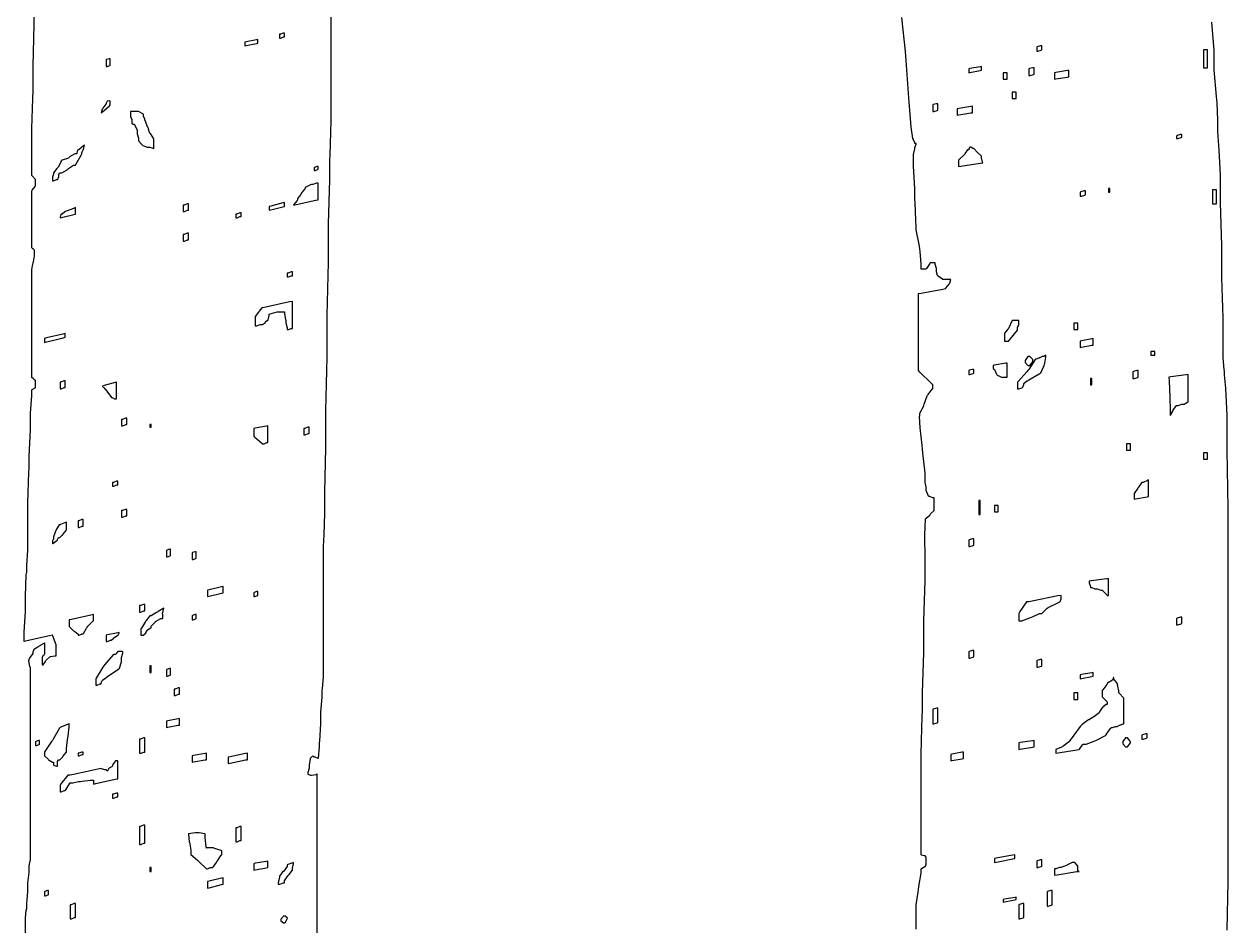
# Model space of a CAD drawing. Extents: x 44 to 313, y 66 to 291.
# Drawn here: x 240.74 to 273.83, y 236.84 to 261.62 of the extents above; entities that cross this region are included whole.
import ezdxf

# ---------------------------------------------------------------- set-up
doc = ezdxf.new("R2010")
doc.units = 0
doc.header["$MEASUREMENT"] = 0

msp = doc.modelspace()

# ---------------------------------------------------------------- linework, layer by layer
at = {"color": 40}
for points in [[(240.771, 236.539), (240.771, 236.856), (240.771, 236.96), (240.771, 237.049), (240.797, 237.261), (240.807, 237.313), (240.807, 237.455), (240.841, 237.774), (240.841, 237.878), (240.841, 238.011), (240.877, 238.308), (240.877, 238.408), (240.877, 238.487), (240.911, 238.665), (240.911, 238.724), (240.911, 239.076), (240.911, 240.127), (240.911, 241.336), (240.911, 242.546), (240.911, 243.596), (240.911, 243.946), (240.894, 243.955), (240.867, 244.132), (240.877, 244.158), (240.885, 244.184), (240.983, 244.323), (240.983, 244.369), (240.983, 244.369), (241.008, 244.439), (241.017, 244.439), (241.026, 244.449), (241.114, 244.503), (241.124, 244.511), (241.14, 244.521), (241.29, 244.607), (241.3, 244.615), (241.3, 244.545), (241.3, 244.388), (241.3, 244.335), (241.3, 244.317), (241.272, 244.263), (241.264, 244.263), (241.254, 244.263), (241.23, 244.21), (241.23, 244.192), (241.23, 244.166), (241.23, 244.107), (241.23, 244.086), (241.23, 244.07), (241.23, 244.03), (241.23, 244.016), (241.256, 244.016), (241.326, 244.106), (241.336, 244.122), (241.344, 244.14), (241.44, 244.228), (241.44, 244.228), (241.458, 244.238), (241.577, 244.263), (241.617, 244.263), (241.617, 244.317), (241.617, 244.437), (241.617, 244.475), (241.617, 244.563), (241.512, 244.828), (241.512, 244.828), (241.432, 244.811), (240.814, 244.669), (240.735, 244.651), (240.735, 244.908), (240.771, 245.482), (240.771, 245.674), (240.771, 245.894), (240.797, 246.485), (240.807, 246.556), (240.807, 246.742), (240.841, 247.159), (240.841, 247.297), (240.841, 247.51), (240.841, 247.985), (240.841, 248.143), (240.841, 248.462), (240.867, 249.309), (240.877, 249.414), (240.877, 249.741), (240.911, 250.475), (240.911, 250.719), (240.911, 250.931), (240.947, 251.408), (240.947, 251.567), (240.955, 251.576), (241.044, 251.628), (241.053, 251.637), (241.053, 251.664), (241.053, 251.724), (241.053, 251.743), (241.053, 251.761), (241.053, 251.801), (241.053, 251.813), (241.053, 251.823), (241.019, 251.849), (241.017, 251.847), (240.983, 251.883), (240.983, 251.883), (240.947, 251.911), (240.947, 251.919), (240.947, 252.282), (240.947, 253.366), (240.947, 254.45), (240.947, 254.812), (240.947, 254.874), (240.973, 255.024), (240.983, 255.058), (240.991, 255.086), (241.017, 255.251), (241.017, 255.305), (241.017, 255.332), (241.017, 255.392), (241.017, 255.411), (241.017, 255.411), (240.983, 255.447), (240.983, 255.447), (240.973, 255.447), (240.947, 255.473), (240.947, 255.481), (240.947, 255.676), (240.947, 256.258), (240.947, 256.842), (240.947, 257.035), (240.955, 257.052), (241.044, 257.158), (241.053, 257.175), (241.053, 257.193), (241.053, 257.233), (241.053, 257.245), (241.053, 257.273), (241.053, 257.332), (241.053, 257.351), (241.044, 257.361), (240.955, 257.449), (240.947, 257.458), (240.947, 257.529), (240.947, 257.688), (240.947, 257.74), (240.947, 257.854), (240.947, 258.112), (240.947, 258.197), (240.947, 258.337), (240.951, 258.754), (240.973, 259.574), (240.983, 259.785), (240.983, 260.464), (241.017, 261.994)], [(249.167, 262.013), (249.167, 260.756), (249.167, 259.5), (249.167, 259.079), (249.167, 258.971), (249.162, 258.64), (249.14, 258.031), (249.131, 257.881), (249.131, 257.343), (249.097, 256.132), (249.097, 255.728), (249.097, 255.076), (249.061, 253.609), (249.061, 253.118), (249.061, 252.466), (249.025, 250.999), (249.025, 250.508), (249.025, 249.971), (248.991, 248.759), (248.991, 248.356), (248.991, 248.167), (248.973, 247.598), (248.955, 247.267), (248.955, 247.157), (248.955, 246.99), (248.955, 246.612), (248.955, 246.485), (248.955, 246.221), (248.955, 245.626), (248.955, 245.427), (248.955, 245.172), (248.955, 244.598), (248.955, 244.405), (248.955, 244.256), (248.955, 243.918), (248.955, 243.805), (248.955, 243.683), (248.929, 243.364), (248.921, 243.31), (248.921, 243.126), (248.885, 242.71), (248.885, 242.571), (248.885, 242.394), (248.857, 241.919), (248.849, 241.865), (248.849, 241.759), (248.823, 241.45), (248.815, 241.44), (248.815, 241.44), (248.734, 241.476), (248.708, 241.476), (248.672, 241.512), (248.638, 241.476), (248.602, 241.44), (248.602, 241.44), (248.576, 241.257), (248.568, 241.23), (248.568, 241.177), (248.532, 241.058), (248.532, 241.017), (248.532, 241.009), (248.611, 240.983), (248.638, 240.983), (248.638, 240.983), (248.763, 240.996), (248.779, 241.017), (248.779, 240.71), (248.779, 239.788), (248.779, 238.886), (248.779, 238.584), (248.779, 238.285), (248.779, 237.385), (248.779, 236.485)], [(265.253, 236.75), (265.253, 237.279), (265.253, 237.421), (265.315, 237.764), (265.325, 237.842), (265.333, 237.923), (265.395, 238.286), (265.395, 238.408), (265.403, 238.417), (265.491, 238.47), (265.501, 238.478), (265.509, 238.478), (265.535, 238.531), (265.535, 238.548), (265.535, 238.575), (265.535, 238.635), (265.535, 238.654), (265.535, 238.672), (265.535, 238.712), (265.535, 238.724), (265.535, 238.724), (265.501, 238.76), (265.501, 238.76), (265.473, 238.76), (265.403, 238.786), (265.395, 238.795), (265.395, 238.957), (265.395, 239.444), (265.395, 239.911), (265.395, 240.065), (265.395, 240.234), (265.395, 240.736), (265.395, 241.239), (265.395, 241.406), (265.395, 241.538), (265.399, 241.931), (265.42, 242.588), (265.429, 242.747), (265.429, 243.242), (265.465, 244.352), (265.465, 244.722), (265.465, 245.217), (265.501, 246.329), (265.501, 246.698), (265.501, 246.918), (265.491, 247.58), (265.517, 248.021), (265.535, 248.039), (265.535, 248.039), (265.632, 248.127), (265.642, 248.143), (265.65, 248.161), (265.748, 248.249), (265.748, 248.249), (265.748, 248.293), (265.748, 248.393), (265.748, 248.426), (265.748, 248.47), (265.748, 248.569), (265.748, 248.602), (265.712, 248.602), (265.632, 248.638), (265.606, 248.638), (265.596, 248.648), (265.535, 248.799), (265.535, 248.849), (265.535, 248.903), (265.501, 249.023), (265.501, 249.061), (265.501, 249.282), (265.438, 249.838), (265.429, 249.943), (265.42, 250.049), (265.368, 250.522), (265.35, 250.835), (265.359, 250.861), (265.359, 250.931), (265.456, 251.108), (265.465, 251.142), (265.473, 251.178), (265.562, 251.408), (265.571, 251.424), (265.588, 251.442), (265.694, 251.584), (265.712, 251.601), (265.712, 251.628), (265.712, 251.688), (265.712, 251.707), (265.676, 251.743), (265.359, 252.052), (265.325, 252.096), (265.325, 252.36), (265.325, 253.154), (265.325, 253.948), (265.325, 254.212), (265.395, 254.222), (265.985, 254.336), (266.065, 254.353), (266.073, 254.362), (266.161, 254.477), (266.171, 254.493), (266.179, 254.503), (266.207, 254.599), (266.207, 254.599), (266.207, 254.599), (266.075, 254.599), (266.03, 254.599), (265.986, 254.599), (265.862, 254.697), (265.854, 254.706), (265.844, 254.715), (265.818, 254.815), (265.818, 254.846), (265.818, 254.9), (265.782, 255.02), (265.782, 255.058), (265.782, 255.058), (265.748, 255.058), (265.748, 255.058), (265.72, 255.058), (265.661, 255.058), (265.642, 255.058), (265.632, 255.042), (265.544, 254.9), (265.535, 254.882), (265.508, 254.882), (265.449, 254.882), (265.429, 254.882), (265.429, 254.882), (265.395, 254.882), (265.395, 254.882), (265.395, 255.024), (265.368, 255.368), (265.359, 255.447), (265.35, 255.517), (265.261, 255.968), (265.253, 255.976), (265.253, 256.042), (265.248, 256.241), (265.227, 256.699), (265.219, 256.822), (265.219, 257.096), (265.183, 257.712), (265.183, 257.917), (265.183, 257.934), (265.183, 257.974), (265.183, 257.987), (265.183, 258.005), (265.183, 258.045), (265.183, 258.057), (265.191, 258.075), (265.219, 258.195), (265.219, 258.233), (265.227, 258.243), (265.253, 258.316), (265.253, 258.34), (265.253, 258.34), (265.219, 258.34), (265.219, 258.34), (265.219, 258.367), (265.183, 258.426), (265.183, 258.446), (265.165, 258.472), (265.117, 258.785), (265.085, 259.257), (265.077, 259.362), (265.067, 259.468), (264.98, 260.616), (264.972, 260.739), (264.962, 260.863), (264.866, 261.801)], [(273.375, 261.673), (273.439, 260.893), (273.439, 260.633), (273.439, 260.36), (273.499, 259.626), (273.509, 259.538), (273.517, 259.45), (273.543, 258.987), (273.543, 258.833), (273.543, 258.665), (273.579, 258.159), (273.615, 257.474), (273.615, 257.245), (273.615, 256.716), (273.649, 255.525), (273.649, 255.129), (273.649, 254.643), (273.685, 253.552), (273.685, 253.188), (273.685, 253.007), (273.69, 252.457), (273.71, 252.122), (273.72, 252.096), (273.72, 251.977), (273.756, 251.619), (273.792, 250.865), (273.792, 250.613), (273.792, 249.907), (273.826, 248.32), (273.826, 247.79), (273.826, 247.007), (273.826, 245.241), (273.826, 244.651), (273.826, 244.31), (273.826, 243.28), (273.826, 242.51), (273.826, 242.252), (273.826, 241.855), (273.826, 240.962), (273.826, 240.665), (273.826, 240.135), (273.826, 238.945), (273.826, 238.548), (273.826, 238.055), (273.8, 236.723)]]:
    msp.add_lwpolyline(points, dxfattribs=at)
for points in [[(246.804, 261.02), (246.838, 261.029), (247.121, 261.083), (247.157, 261.092), (247.157, 261.118), (247.157, 261.177), (247.157, 261.196), (247.121, 261.188), (246.838, 261.136), (246.804, 261.126), (246.804, 261.1), (246.804, 261.04), (246.804, 261.02)], [(247.756, 261.232), (247.79, 261.232), (247.869, 261.268), (247.897, 261.268), (247.897, 261.294), (247.897, 261.353), (247.897, 261.372), (247.861, 261.372), (247.782, 261.338), (247.756, 261.338), (247.756, 261.312), (247.756, 261.253), (247.756, 261.232)], [(268.57, 260.879), (268.604, 260.879), (268.692, 260.907), (268.71, 260.915), (268.71, 260.941), (268.71, 261.001), (268.71, 261.02), (268.675, 261.02), (268.587, 260.995), (268.57, 260.985), (268.57, 260.959), (268.57, 260.9), (268.57, 260.879)], [(273.156, 260.42), (273.182, 260.42), (273.242, 260.42), (273.262, 260.42), (273.262, 260.544), (273.262, 260.823), (273.262, 260.915), (273.235, 260.915), (273.175, 260.915), (273.156, 260.915), (273.156, 260.792), (273.156, 260.514), (273.156, 260.42)], [(242.994, 260.456), (243.02, 260.456), (243.09, 260.482), (243.1, 260.49), (243.1, 260.535), (243.1, 260.634), (243.1, 260.667), (243.072, 260.667), (243.002, 260.642), (242.994, 260.633), (242.994, 260.588), (242.994, 260.489), (242.994, 260.456)], [(266.7, 260.28), (266.735, 260.289), (267.017, 260.342), (267.053, 260.35), (267.053, 260.378), (267.053, 260.437), (267.053, 260.456), (267.017, 260.448), (266.735, 260.396), (266.7, 260.386), (266.7, 260.36), (266.7, 260.3), (266.7, 260.28)], [(267.652, 260.103), (267.678, 260.103), (267.738, 260.103), (267.758, 260.103), (267.758, 260.148), (267.758, 260.247), (267.758, 260.28), (267.731, 260.28), (267.672, 260.28), (267.652, 260.28), (267.652, 260.236), (267.652, 260.137), (267.652, 260.103)], [(268.358, 260.21), (268.392, 260.21), (268.482, 260.236), (268.5, 260.244), (268.5, 260.288), (268.5, 260.387), (268.5, 260.42), (268.464, 260.42), (268.374, 260.396), (268.358, 260.386), (268.358, 260.342), (268.358, 260.242), (268.358, 260.21)], [(269.063, 260.103), (269.098, 260.113), (269.416, 260.165), (269.452, 260.174), (269.452, 260.218), (269.452, 260.317), (269.452, 260.35), (269.416, 260.342), (269.098, 260.289), (269.063, 260.28), (269.063, 260.236), (269.063, 260.137), (269.063, 260.103)], [(243.028, 259.504), (243.018, 259.504), (242.994, 259.45), (242.994, 259.432), (242.984, 259.416), (242.896, 259.31), (242.888, 259.292), (242.878, 259.284), (242.852, 259.185), (242.852, 259.185), (242.852, 259.185), (242.948, 259.253), (243.082, 259.372), (243.1, 259.398), (243.1, 259.425), (243.1, 259.485), (243.1, 259.504), (243.09, 259.514), (243.028, 259.504), (243.028, 259.504)], [(267.899, 259.574), (267.925, 259.574), (267.984, 259.574), (268.005, 259.574), (268.005, 259.618), (268.005, 259.717), (268.005, 259.751), (267.977, 259.751), (267.918, 259.751), (267.899, 259.751), (267.899, 259.707), (267.899, 259.607), (267.899, 259.574)], [(243.663, 259.115), (243.663, 259.089), (243.689, 259.009), (243.699, 259.009), (243.699, 258.983), (243.699, 258.924), (243.699, 258.903), (243.699, 258.895), (243.733, 258.869), (243.733, 258.869), (243.76, 258.869), (243.84, 258.71), (243.84, 258.656), (243.84, 258.604), (243.876, 258.486), (243.876, 258.446), (243.876, 258.411), (243.972, 258.313), (243.982, 258.304), (243.998, 258.287), (244.118, 258.233), (244.158, 258.233), (244.192, 258.233), (244.281, 258.207), (244.299, 258.197), (244.299, 258.251), (244.299, 258.371), (244.299, 258.41), (244.299, 258.463), (244.209, 258.614), (244.192, 258.622), (244.183, 258.64), (244.158, 258.732), (244.158, 258.763), (244.14, 258.781), (244.06, 258.966), (244.052, 258.975), (244.052, 259.011), (244.016, 259.089), (244.016, 259.115), (244.016, 259.143), (243.884, 259.221), (243.84, 259.221), (243.796, 259.221), (243.663, 259.221), (243.663, 259.221), (243.663, 259.195), (243.663, 259.136), (243.663, 259.115)], [(265.712, 259.221), (265.746, 259.221), (265.836, 259.248), (265.854, 259.256), (265.854, 259.3), (265.854, 259.399), (265.854, 259.432), (265.818, 259.432), (265.728, 259.407), (265.712, 259.398), (265.712, 259.354), (265.712, 259.255), (265.712, 259.221)], [(266.383, 259.115), (266.427, 259.125), (266.762, 259.177), (266.806, 259.185), (266.806, 259.23), (266.806, 259.329), (266.806, 259.362), (266.762, 259.354), (266.427, 259.301), (266.383, 259.292), (266.383, 259.248), (266.383, 259.148), (266.383, 259.115)], [(272.415, 258.48), (272.449, 258.48), (272.539, 258.507), (272.557, 258.516), (272.557, 258.534), (272.557, 258.574), (272.557, 258.586), (272.521, 258.586), (272.431, 258.56), (272.415, 258.55), (272.415, 258.534), (272.415, 258.48), (272.415, 258.48)], [(242.394, 258.304), (242.358, 258.269), (242.358, 258.261), (242.322, 258.233), (242.322, 258.233), (242.313, 258.225), (242.241, 258.163), (242.218, 258.163), (242.208, 258.155), (242.182, 258.082), (242.182, 258.057), (242.128, 258.057), (241.988, 257.969), (241.97, 257.951), (241.952, 257.934), (241.759, 257.868), (241.759, 257.845), (241.759, 257.845), (241.669, 257.686), (241.653, 257.668), (241.635, 257.652), (241.547, 257.532), (241.547, 257.492), (241.547, 257.492), (241.512, 257.413), (241.512, 257.387), (241.512, 257.369), (241.512, 257.33), (241.512, 257.315), (241.547, 257.315), (241.625, 257.351), (241.653, 257.351), (241.661, 257.361), (241.689, 257.434), (241.689, 257.458), (241.689, 257.476), (241.713, 257.528), (241.723, 257.528), (241.776, 257.528), (241.917, 257.617), (241.935, 257.634), (241.952, 257.652), (242.097, 257.74), (242.146, 257.74), (242.164, 257.776), (242.305, 258.022), (242.322, 258.057), (242.322, 258.084), (242.349, 258.155), (242.358, 258.163), (242.366, 258.173), (242.394, 258.304), (242.394, 258.304)], [(266.7, 258.163), (266.672, 258.163), (266.602, 258.075), (266.594, 258.057), (266.584, 258.04), (266.434, 257.899), (266.417, 257.881), (266.417, 257.836), (266.417, 257.737), (266.417, 257.704), (266.488, 257.714), (267.017, 257.802), (267.089, 257.81), (267.079, 257.828), (267.053, 257.948), (267.053, 257.987), (267.043, 257.996), (266.955, 258.084), (266.947, 258.093), (266.937, 258.102), (266.849, 258.189), (266.84, 258.197), (266.814, 258.197), (266.755, 258.233), (266.736, 258.233), (266.726, 258.225), (266.7, 258.18), (266.7, 258.163)], [(248.708, 257.598), (248.734, 257.598), (248.805, 257.625), (248.815, 257.634), (248.815, 257.652), (248.815, 257.692), (248.815, 257.704), (248.787, 257.704), (248.716, 257.678), (248.708, 257.668), (248.708, 257.652), (248.708, 257.612), (248.708, 257.598)], [(248.815, 257.245), (248.77, 257.245), (248.671, 257.211), (248.638, 257.211), (248.611, 257.203), (248.462, 257.129), (248.462, 257.105), (248.452, 257.096), (248.364, 256.981), (248.356, 256.963), (248.338, 256.937), (248.249, 256.825), (248.249, 256.786), (248.24, 256.77), (248.152, 256.664), (248.143, 256.646), (248.214, 256.664), (248.752, 256.778), (248.815, 256.786), (248.815, 256.902), (248.815, 257.16), (248.815, 257.245)], [(269.769, 256.892), (269.803, 256.892), (269.893, 256.92), (269.911, 256.928), (269.911, 256.956), (269.911, 257.015), (269.911, 257.035), (269.875, 257.035), (269.785, 257.008), (269.769, 256.999), (269.769, 256.973), (269.769, 256.913), (269.769, 256.892)], [(270.545, 256.999), (270.545, 256.999), (270.581, 256.999), (270.581, 256.999), (270.581, 257.026), (270.581, 257.085), (270.581, 257.105), (270.581, 257.105), (270.545, 257.105), (270.545, 257.105), (270.545, 257.079), (270.545, 257.019), (270.545, 256.999)], [(273.403, 256.682), (273.429, 256.682), (273.488, 256.682), (273.509, 256.682), (273.509, 256.78), (273.509, 256.997), (273.509, 257.069), (273.481, 257.069), (273.422, 257.069), (273.403, 257.069), (273.403, 256.973), (273.403, 256.755), (273.403, 256.682)], [(241.865, 256.469), (241.855, 256.461), (241.782, 256.399), (241.759, 256.399), (241.749, 256.391), (241.723, 256.318), (241.723, 256.293), (241.767, 256.303), (242.102, 256.391), (242.146, 256.399), (242.146, 256.443), (242.146, 256.542), (242.146, 256.576), (242.12, 256.559), (241.891, 256.479), (241.865, 256.469)], [(245.11, 256.469), (245.145, 256.469), (245.223, 256.505), (245.251, 256.505), (245.251, 256.55), (245.251, 256.649), (245.251, 256.682), (245.215, 256.682), (245.136, 256.646), (245.11, 256.646), (245.11, 256.602), (245.11, 256.503), (245.11, 256.469)], [(247.474, 256.505), (247.518, 256.515), (247.852, 256.602), (247.897, 256.61), (247.897, 256.638), (247.897, 256.697), (247.897, 256.716), (247.852, 256.708), (247.518, 256.62), (247.474, 256.61), (247.474, 256.584), (247.474, 256.526), (247.474, 256.505)], [(246.556, 256.293), (246.59, 256.293), (246.67, 256.329), (246.698, 256.329), (246.698, 256.355), (246.698, 256.414), (246.698, 256.433), (246.662, 256.433), (246.582, 256.399), (246.556, 256.399), (246.556, 256.373), (246.556, 256.314), (246.556, 256.293)], [(245.11, 255.658), (245.145, 255.658), (245.223, 255.694), (245.251, 255.694), (245.251, 255.738), (245.251, 255.837), (245.251, 255.87), (245.215, 255.87), (245.136, 255.834), (245.11, 255.834), (245.11, 255.79), (245.11, 255.691), (245.11, 255.658)], [(247.967, 254.67), (248.001, 254.67), (248.081, 254.706), (248.109, 254.706), (248.109, 254.733), (248.109, 254.792), (248.109, 254.812), (248.073, 254.812), (247.993, 254.776), (247.967, 254.776), (247.967, 254.75), (247.967, 254.69), (247.967, 254.67)], [(247.897, 253.717), (247.897, 253.657), (247.923, 253.498), (247.933, 253.471), (247.933, 253.41), (247.967, 253.271), (247.967, 253.224), (248.001, 253.224), (248.081, 253.258), (248.109, 253.258), (248.109, 253.445), (248.109, 253.862), (248.109, 254), (248.029, 253.983), (247.376, 253.842), (247.297, 253.824), (247.27, 253.824), (247.2, 253.735), (247.191, 253.717), (247.182, 253.701), (247.085, 253.581), (247.085, 253.541), (247.085, 253.489), (247.085, 253.37), (247.085, 253.33), (247.129, 253.33), (247.228, 253.365), (247.261, 253.365), (247.288, 253.365), (247.367, 253.419), (247.367, 253.435), (247.367, 253.445), (247.42, 253.471), (247.438, 253.471), (247.446, 253.489), (247.474, 253.609), (247.474, 253.647), (247.5, 253.657), (247.693, 253.709), (247.72, 253.717), (247.737, 253.709), (247.879, 253.709), (247.897, 253.717)], [(267.899, 253.471), (267.889, 253.454), (267.802, 253.276), (267.794, 253.258), (267.784, 253.242), (267.688, 253.122), (267.688, 253.082), (267.688, 253.038), (267.688, 252.939), (267.688, 252.906), (267.714, 252.906), (267.774, 252.906), (267.794, 252.906), (267.838, 252.96), (268.041, 253.212), (268.041, 253.294), (268.049, 253.304), (268.075, 253.349), (268.075, 253.365), (268.075, 253.392), (268.075, 253.451), (268.075, 253.471), (268.031, 253.471), (267.932, 253.471), (267.899, 253.471)], [(269.592, 253.224), (269.619, 253.224), (269.678, 253.224), (269.699, 253.224), (269.699, 253.268), (269.699, 253.367), (269.699, 253.401), (269.671, 253.401), (269.612, 253.401), (269.592, 253.401), (269.592, 253.357), (269.592, 253.257), (269.592, 253.224)], [(241.3, 252.871), (241.361, 252.889), (241.811, 252.995), (241.865, 253.012), (241.865, 253.039), (241.865, 253.099), (241.865, 253.118), (241.803, 253.101), (241.352, 252.995), (241.3, 252.978), (241.3, 252.951), (241.3, 252.892), (241.3, 252.871)], [(269.769, 252.729), (269.803, 252.739), (270.086, 252.793), (270.122, 252.801), (270.122, 252.845), (270.122, 252.944), (270.122, 252.978), (270.086, 252.969), (269.803, 252.916), (269.769, 252.906), (269.769, 252.862), (269.769, 252.762), (269.769, 252.729)], [(268.746, 252.483), (268.719, 252.483), (268.66, 252.448), (268.64, 252.448), (268.631, 252.44), (268.558, 252.413), (268.534, 252.413), (268.525, 252.404), (268.35, 252.131), (268.323, 252.096), (268.296, 252.061), (268.057, 251.795), (268.041, 251.777), (268.041, 251.733), (268.041, 251.634), (268.041, 251.601), (268.075, 251.601), (268.163, 251.628), (268.181, 251.637), (268.19, 251.646), (268.217, 251.719), (268.217, 251.743), (268.225, 251.752), (268.298, 251.813), (268.323, 251.813), (268.358, 251.841), (268.64, 252.008), (268.676, 252.024), (268.684, 252.034), (268.771, 252.238), (268.781, 252.272), (268.789, 252.298), (268.817, 252.464), (268.817, 252.519), (268.817, 252.519), (268.763, 252.483), (268.746, 252.483)], [(271.709, 252.519), (271.735, 252.519), (271.794, 252.519), (271.815, 252.519), (271.815, 252.546), (271.815, 252.605), (271.815, 252.625), (271.788, 252.625), (271.729, 252.625), (271.709, 252.625), (271.709, 252.598), (271.709, 252.539), (271.709, 252.519)], [(267.37, 252.166), (267.37, 252.157), (267.406, 252.13), (267.406, 252.13), (267.406, 252.13), (267.466, 251.999), (267.476, 251.99), (267.484, 251.973), (267.634, 251.911), (267.652, 251.919), (267.678, 251.919), (267.738, 251.919), (267.758, 251.919), (267.758, 252.017), (267.758, 252.235), (267.758, 252.306), (267.722, 252.298), (267.404, 252.246), (267.37, 252.236), (267.37, 252.22), (267.37, 252.166), (267.37, 252.166)], [(268.358, 252.483), (268.33, 252.483), (268.252, 252.378), (268.252, 252.342), (268.252, 252.316), (268.33, 252.236), (268.358, 252.236), (268.384, 252.236), (268.464, 252.342), (268.464, 252.377), (268.464, 252.404), (268.384, 252.483), (268.358, 252.483)], [(266.7, 251.99), (266.735, 251.99), (266.823, 252.016), (266.84, 252.024), (266.84, 252.052), (266.84, 252.111), (266.84, 252.13), (266.805, 252.13), (266.717, 252.105), (266.7, 252.096), (266.7, 252.069), (266.7, 252.01), (266.7, 251.99)], [(270.051, 251.707), (270.051, 251.707), (270.087, 251.707), (270.087, 251.707), (270.087, 251.751), (270.087, 251.85), (270.087, 251.883), (270.087, 251.883), (270.051, 251.883), (270.051, 251.883), (270.051, 251.839), (270.051, 251.74), (270.051, 251.707)], [(271.216, 251.883), (271.25, 251.883), (271.338, 251.911), (271.356, 251.919), (271.356, 251.963), (271.356, 252.063), (271.356, 252.096), (271.321, 252.096), (271.232, 252.069), (271.216, 252.06), (271.216, 252.016), (271.216, 251.916), (271.216, 251.883)], [(272.238, 250.861), (272.247, 250.871), (272.274, 250.916), (272.274, 250.931), (272.282, 250.941), (272.308, 250.986), (272.308, 251.001), (272.317, 251.011), (272.405, 251.126), (272.415, 251.142), (272.459, 251.142), (272.558, 251.178), (272.591, 251.178), (272.626, 251.178), (272.723, 251.24), (272.733, 251.248), (272.733, 251.434), (272.733, 251.852), (272.733, 251.99), (272.679, 251.981), (272.256, 251.929), (272.204, 251.919), (272.212, 251.805), (272.233, 251.377), (272.238, 250.99), (272.238, 250.861)], [(241.723, 251.601), (241.758, 251.601), (241.837, 251.637), (241.865, 251.637), (241.865, 251.681), (241.865, 251.78), (241.865, 251.813), (241.829, 251.813), (241.749, 251.777), (241.723, 251.777), (241.723, 251.733), (241.723, 251.634), (241.723, 251.601)], [(242.888, 251.671), (242.888, 251.663), (242.914, 251.637), (242.923, 251.637), (242.923, 251.637), (242.958, 251.601), (242.958, 251.601), (242.974, 251.575), (243.116, 251.382), (243.134, 251.354), (243.16, 251.354), (243.219, 251.318), (243.24, 251.318), (243.24, 251.318), (243.276, 251.318), (243.276, 251.318), (243.276, 251.434), (243.276, 251.692), (243.276, 251.777), (243.24, 251.769), (242.932, 251.689), (242.888, 251.671)], [(243.417, 250.578), (243.451, 250.578), (243.53, 250.613), (243.557, 250.613), (243.557, 250.657), (243.557, 250.756), (243.557, 250.789), (243.521, 250.789), (243.443, 250.755), (243.417, 250.755), (243.417, 250.711), (243.417, 250.612), (243.417, 250.578)], [(244.192, 250.542), (244.192, 250.542), (244.228, 250.542), (244.228, 250.542), (244.228, 250.56), (244.228, 250.6), (244.228, 250.613), (244.228, 250.613), (244.192, 250.613), (244.192, 250.613), (244.192, 250.596), (244.192, 250.556), (244.192, 250.542)], [(247.051, 250.296), (247.077, 250.27), (247.27, 250.101), (247.297, 250.083), (247.332, 250.083), (247.41, 250.119), (247.438, 250.119), (247.438, 250.235), (247.438, 250.493), (247.438, 250.578), (247.402, 250.57), (247.085, 250.518), (247.051, 250.508), (247.051, 250.456), (247.051, 250.336), (247.051, 250.296)], [(248.426, 250.332), (248.46, 250.332), (248.54, 250.366), (248.568, 250.366), (248.568, 250.41), (248.568, 250.509), (248.568, 250.542), (248.532, 250.542), (248.452, 250.508), (248.426, 250.508), (248.426, 250.464), (248.426, 250.365), (248.426, 250.332)], [(271.04, 249.907), (271.066, 249.907), (271.125, 249.907), (271.146, 249.907), (271.146, 249.951), (271.146, 250.051), (271.146, 250.083), (271.118, 250.083), (271.059, 250.083), (271.04, 250.083), (271.04, 250.039), (271.04, 249.94), (271.04, 249.907)], [(273.156, 249.66), (273.182, 249.66), (273.242, 249.66), (273.262, 249.66), (273.262, 249.705), (273.262, 249.804), (273.262, 249.837), (273.235, 249.837), (273.175, 249.837), (273.156, 249.837), (273.156, 249.793), (273.156, 249.694), (273.156, 249.66)], [(243.17, 248.921), (243.204, 248.921), (243.283, 248.955), (243.31, 248.955), (243.31, 248.982), (243.31, 249.042), (243.31, 249.061), (243.275, 249.061), (243.196, 249.025), (243.17, 249.025), (243.17, 248.999), (243.17, 248.941), (243.17, 248.921)], [(271.463, 249.025), (271.453, 249.017), (271.365, 248.894), (271.356, 248.885), (271.347, 248.868), (271.25, 248.722), (271.25, 248.672), (271.25, 248.646), (271.25, 248.588), (271.25, 248.568), (271.285, 248.577), (271.603, 248.63), (271.639, 248.638), (271.639, 248.754), (271.639, 249.011), (271.639, 249.097), (271.611, 249.079), (271.5, 249.025), (271.463, 249.025)], [(266.983, 248.143), (266.983, 248.143), (267.017, 248.143), (267.017, 248.143), (267.017, 248.241), (267.017, 248.46), (267.017, 248.532), (267.017, 248.532), (266.983, 248.532), (266.983, 248.532), (266.983, 248.436), (266.983, 248.216), (266.983, 248.143)], [(243.417, 248.073), (243.451, 248.073), (243.53, 248.109), (243.557, 248.109), (243.557, 248.153), (243.557, 248.252), (243.557, 248.285), (243.521, 248.285), (243.443, 248.249), (243.417, 248.249), (243.417, 248.205), (243.417, 248.106), (243.417, 248.073)], [(267.406, 248.215), (267.432, 248.215), (267.491, 248.215), (267.512, 248.215), (267.512, 248.259), (267.512, 248.358), (267.512, 248.392), (267.484, 248.392), (267.425, 248.392), (267.406, 248.392), (267.406, 248.347), (267.406, 248.248), (267.406, 248.215)], [(241.723, 247.862), (241.695, 247.862), (241.625, 247.738), (241.617, 247.72), (241.607, 247.704), (241.547, 247.531), (241.547, 247.474), (241.547, 247.474), (241.512, 247.421), (241.512, 247.403), (241.512, 247.387), (241.512, 247.347), (241.512, 247.333), (241.529, 247.343), (241.635, 247.43), (241.653, 247.438), (241.653, 247.456), (241.679, 247.51), (241.689, 247.51), (241.715, 247.51), (241.784, 247.571), (241.793, 247.58), (241.802, 247.598), (241.89, 247.704), (241.899, 247.72), (241.899, 247.774), (241.899, 247.894), (241.899, 247.933), (241.872, 247.924), (241.74, 247.872), (241.723, 247.862)], [(242.218, 247.79), (242.252, 247.79), (242.331, 247.826), (242.358, 247.826), (242.358, 247.87), (242.358, 247.97), (242.358, 248.003), (242.322, 248.003), (242.244, 247.967), (242.218, 247.967), (242.218, 247.923), (242.218, 247.824), (242.218, 247.79)], [(244.651, 246.98), (244.677, 246.98), (244.748, 247.007), (244.758, 247.015), (244.758, 247.059), (244.758, 247.158), (244.758, 247.191), (244.73, 247.191), (244.66, 247.166), (244.651, 247.157), (244.651, 247.113), (244.651, 247.013), (244.651, 246.98)], [(266.7, 247.261), (266.735, 247.261), (266.823, 247.289), (266.84, 247.297), (266.84, 247.341), (266.84, 247.44), (266.84, 247.474), (266.805, 247.474), (266.717, 247.448), (266.7, 247.438), (266.7, 247.394), (266.7, 247.294), (266.7, 247.261)], [(245.357, 246.908), (245.383, 246.908), (245.453, 246.936), (245.463, 246.944), (245.463, 246.989), (245.463, 247.088), (245.463, 247.121), (245.436, 247.121), (245.365, 247.095), (245.357, 247.085), (245.357, 247.041), (245.357, 246.942), (245.357, 246.908)], [(270.015, 246.309), (270.015, 246.265), (270.051, 246.166), (270.051, 246.133), (270.086, 246.133), (270.164, 246.098), (270.192, 246.098), (270.236, 246.098), (270.335, 246.063), (270.368, 246.063), (270.368, 246.063), (270.404, 246.027), (270.404, 246.027), (270.412, 246.018), (270.5, 245.932), (270.51, 245.922), (270.51, 245.922), (270.545, 245.922), (270.545, 245.922), (270.545, 246.036), (270.545, 246.294), (270.545, 246.379), (270.5, 246.371), (270.068, 246.319), (270.015, 246.309)], [(245.78, 245.886), (245.824, 245.896), (246.159, 245.984), (246.203, 245.992), (246.203, 246.036), (246.203, 246.136), (246.203, 246.169), (246.159, 246.16), (245.824, 246.072), (245.78, 246.063), (245.78, 246.018), (245.78, 245.919), (245.78, 245.886)], [(247.051, 245.886), (247.077, 245.886), (247.147, 245.914), (247.157, 245.922), (247.157, 245.948), (247.157, 246.007), (247.157, 246.027), (247.129, 246.027), (247.059, 246.002), (247.051, 245.992), (247.051, 245.966), (247.051, 245.907), (247.051, 245.886)], [(268.358, 245.746), (268.286, 245.746), (268.11, 245.481), (268.075, 245.427), (268.075, 245.375), (268.075, 245.256), (268.075, 245.217), (268.163, 245.217), (268.384, 245.305), (268.428, 245.321), (268.472, 245.339), (268.65, 245.427), (268.71, 245.427), (268.727, 245.445), (268.835, 245.551), (268.853, 245.569), (268.887, 245.587), (269.169, 245.728), (269.205, 245.746), (269.214, 245.755), (269.24, 245.827), (269.24, 245.85), (269.24, 245.868), (269.24, 245.909), (269.24, 245.922), (269.151, 245.904), (268.446, 245.763), (268.358, 245.746)], [(243.91, 245.463), (243.944, 245.463), (244.025, 245.497), (244.052, 245.497), (244.052, 245.541), (244.052, 245.641), (244.052, 245.674), (244.016, 245.674), (243.936, 245.64), (243.91, 245.64), (243.91, 245.595), (243.91, 245.496), (243.91, 245.463)], [(244.581, 245.569), (244.581, 245.569), (244.421, 245.481), (244.405, 245.463), (244.377, 245.447), (244.228, 245.357), (244.228, 245.357), (244.192, 245.357), (244.095, 245.234), (244.086, 245.217), (244.077, 245.199), (243.962, 245.022), (243.946, 245.004), (243.946, 244.96), (243.946, 244.861), (243.946, 244.828), (243.946, 244.828), (243.982, 244.828), (243.982, 244.828), (244.008, 244.828), (244.086, 244.881), (244.086, 244.898), (244.095, 244.908), (244.122, 244.953), (244.122, 244.968), (244.13, 244.978), (244.219, 245.032), (244.228, 245.04), (244.228, 245.076), (244.317, 245.164), (244.335, 245.181), (244.351, 245.199), (244.496, 245.287), (244.545, 245.287), (244.545, 245.314), (244.545, 245.374), (244.545, 245.393), (244.536, 245.411), (244.581, 245.569), (244.581, 245.569)], [(241.97, 245.074), (241.97, 245.066), (242.006, 245.04), (242.006, 245.04), (242.006, 245.04), (242.094, 244.943), (242.112, 244.934), (242.128, 244.925), (242.218, 244.852), (242.218, 244.828), (242.244, 244.828), (242.313, 244.855), (242.322, 244.864), (242.322, 244.864), (242.358, 244.864), (242.358, 244.864), (242.366, 244.873), (242.455, 245.022), (242.465, 245.04), (242.473, 245.058), (242.623, 245.208), (242.641, 245.217), (242.641, 245.261), (242.641, 245.36), (242.641, 245.393), (242.569, 245.375), (242.04, 245.261), (241.97, 245.251), (241.97, 245.207), (241.97, 245.108), (241.97, 245.074)], [(245.357, 245.251), (245.383, 245.251), (245.453, 245.278), (245.463, 245.287), (245.463, 245.314), (245.463, 245.374), (245.463, 245.393), (245.436, 245.393), (245.365, 245.366), (245.357, 245.357), (245.357, 245.331), (245.357, 245.272), (245.357, 245.251)], [(272.415, 245.11), (272.449, 245.11), (272.539, 245.136), (272.557, 245.145), (272.557, 245.189), (272.557, 245.288), (272.557, 245.321), (272.521, 245.321), (272.431, 245.296), (272.415, 245.287), (272.415, 245.243), (272.415, 245.144), (272.415, 245.11)], [(242.994, 244.651), (243.02, 244.651), (243.09, 244.679), (243.1, 244.687), (243.126, 244.687), (243.204, 244.741), (243.204, 244.758), (243.213, 244.767), (243.301, 244.82), (243.31, 244.828), (243.319, 244.828), (243.346, 244.881), (243.346, 244.898), (243.31, 244.89), (243.028, 244.837), (242.994, 244.828), (242.994, 244.784), (242.994, 244.685), (242.994, 244.651)], [(243.31, 244.369), (243.301, 244.369), (243.276, 244.335), (243.276, 244.335), (243.276, 244.326), (243.248, 244.299), (243.24, 244.299), (243.24, 244.299), (243.204, 244.299), (243.204, 244.299), (243.187, 244.29), (242.958, 244.026), (242.923, 243.982), (242.896, 243.947), (242.719, 243.647), (242.711, 243.629), (242.711, 243.585), (242.711, 243.485), (242.711, 243.453), (242.746, 243.453), (242.824, 243.487), (242.852, 243.487), (242.852, 243.514), (242.888, 243.593), (242.888, 243.593), (242.888, 243.593), (242.984, 243.655), (242.994, 243.663), (243.028, 243.691), (243.31, 243.884), (243.346, 243.91), (243.355, 243.92), (243.417, 244.099), (243.417, 244.158), (243.417, 244.212), (243.453, 244.33), (243.453, 244.369), (243.435, 244.379), (243.319, 244.379), (243.31, 244.369)], [(266.7, 244.192), (266.735, 244.192), (266.823, 244.22), (266.84, 244.228), (266.84, 244.273), (266.84, 244.372), (266.84, 244.405), (266.805, 244.405), (266.717, 244.379), (266.7, 244.369), (266.7, 244.325), (266.7, 244.226), (266.7, 244.192)], [(244.192, 243.805), (244.192, 243.805), (244.228, 243.805), (244.228, 243.805), (244.228, 243.85), (244.228, 243.949), (244.228, 243.982), (244.228, 243.982), (244.192, 243.982), (244.192, 243.982), (244.192, 243.938), (244.192, 243.838), (244.192, 243.805)], [(244.651, 243.699), (244.677, 243.699), (244.748, 243.725), (244.758, 243.733), (244.758, 243.778), (244.758, 243.877), (244.758, 243.91), (244.73, 243.91), (244.66, 243.885), (244.651, 243.876), (244.651, 243.832), (244.651, 243.732), (244.651, 243.699)], [(268.57, 243.946), (268.604, 243.946), (268.701, 243.973), (268.71, 243.982), (268.71, 244.026), (268.71, 244.125), (268.71, 244.158), (268.675, 244.158), (268.578, 244.132), (268.57, 244.122), (268.57, 244.078), (268.57, 243.979), (268.57, 243.946)], [(270.404, 242.852), (270.377, 242.852), (270.306, 242.739), (270.298, 242.711), (270.288, 242.695), (270.138, 242.58), (270.122, 242.571), (270.104, 242.562), (270.012, 242.499), (269.981, 242.499), (269.963, 242.483), (269.821, 242.376), (269.805, 242.358), (269.769, 242.314), (269.486, 241.943), (269.452, 241.899), (269.442, 241.891), (269.292, 241.768), (269.276, 241.759), (269.248, 241.75), (269.099, 241.689), (269.099, 241.689), (269.099, 241.662), (269.099, 241.603), (269.099, 241.583), (269.16, 241.592), (269.673, 241.68), (269.735, 241.689), (269.743, 241.698), (269.829, 241.813), (269.839, 241.829), (269.927, 241.829), (270.148, 241.919), (270.192, 241.935), (270.236, 241.953), (270.465, 242.068), (270.474, 242.076), (270.483, 242.086), (270.51, 242.131), (270.51, 242.146), (270.518, 242.156), (270.607, 242.272), (270.617, 242.288), (270.651, 242.288), (270.739, 242.314), (270.757, 242.322), (270.783, 242.322), (270.842, 242.358), (270.863, 242.358), (270.871, 242.368), (270.944, 242.394), (270.969, 242.394), (270.969, 242.492), (270.969, 242.71), (270.969, 242.781), (270.969, 242.861), (270.969, 243.041), (270.969, 243.1), (270.951, 243.118), (270.844, 243.224), (270.827, 243.24), (270.827, 243.294), (270.801, 243.426), (270.793, 243.453), (270.793, 243.488), (270.713, 243.593), (270.687, 243.593), (270.687, 243.611), (270.687, 243.651), (270.687, 243.663), (270.677, 243.663), (270.651, 243.593), (270.651, 243.593), (270.651, 243.593), (270.518, 243.505), (270.51, 243.487), (270.5, 243.47), (270.386, 243.328), (270.368, 243.31), (270.368, 243.284), (270.368, 243.225), (270.368, 243.204), (270.368, 243.188), (270.368, 243.148), (270.368, 243.134), (270.386, 243.118), (270.492, 243.012), (270.51, 242.994), (270.51, 242.977), (270.51, 242.937), (270.51, 242.923), (270.483, 242.923), (270.404, 242.87), (270.404, 242.852)], [(269.769, 243.629), (269.803, 243.639), (270.086, 243.691), (270.122, 243.699), (270.122, 243.727), (270.122, 243.786), (270.122, 243.805), (270.086, 243.797), (269.803, 243.743), (269.769, 243.733), (269.769, 243.707), (269.769, 243.649), (269.769, 243.629)], [(244.864, 243.17), (244.898, 243.17), (244.977, 243.204), (245.004, 243.204), (245.004, 243.248), (245.004, 243.348), (245.004, 243.381), (244.968, 243.381), (244.89, 243.346), (244.864, 243.346), (244.864, 243.302), (244.864, 243.203), (244.864, 243.17)], [(269.592, 243.064), (269.619, 243.064), (269.678, 243.064), (269.699, 243.064), (269.699, 243.108), (269.699, 243.207), (269.699, 243.24), (269.671, 243.24), (269.612, 243.24), (269.592, 243.24), (269.592, 243.196), (269.592, 243.097), (269.592, 243.064)], [(265.712, 242.394), (265.746, 242.394), (265.836, 242.42), (265.854, 242.429), (265.854, 242.527), (265.854, 242.746), (265.854, 242.817), (265.818, 242.817), (265.728, 242.791), (265.712, 242.781), (265.712, 242.685), (265.712, 242.467), (265.712, 242.394)], [(241.3, 241.512), (241.308, 241.504), (241.396, 241.416), (241.406, 241.406), (241.423, 241.39), (241.515, 241.336), (241.547, 241.336), (241.547, 241.318), (241.547, 241.278), (241.547, 241.264), (241.547, 241.256), (241.625, 241.23), (241.653, 241.23), (241.653, 241.257), (241.653, 241.317), (241.653, 241.336), (241.653, 241.354), (241.679, 241.406), (241.689, 241.406), (241.715, 241.406), (241.784, 241.468), (241.793, 241.476), (241.802, 241.494), (241.89, 241.601), (241.899, 241.617), (241.899, 241.715), (241.925, 241.961), (241.935, 242.006), (241.943, 242.05), (241.97, 242.309), (241.97, 242.394), (241.943, 242.386), (241.749, 242.298), (241.723, 242.288), (241.713, 242.272), (241.538, 241.971), (241.512, 241.935), (241.485, 241.901), (241.308, 241.635), (241.3, 241.617), (241.3, 241.591), (241.3, 241.533), (241.3, 241.512), (241.3, 241.512), (241.3, 241.512), (241.3, 241.512)], [(244.651, 242.288), (244.686, 242.298), (244.968, 242.35), (245.004, 242.358), (245.004, 242.402), (245.004, 242.502), (245.004, 242.535), (244.968, 242.527), (244.686, 242.474), (244.651, 242.465), (244.651, 242.42), (244.651, 242.321), (244.651, 242.288)], [(241.053, 241.793), (241.08, 241.793), (241.15, 241.821), (241.16, 241.829), (241.16, 241.857), (241.16, 241.916), (241.16, 241.935), (241.132, 241.935), (241.062, 241.909), (241.053, 241.899), (241.053, 241.873), (241.053, 241.814), (241.053, 241.793)], [(243.91, 241.583), (243.944, 241.583), (244.025, 241.617), (244.052, 241.617), (244.052, 241.715), (244.052, 241.934), (244.052, 242.006), (244.016, 242.006), (243.936, 241.97), (243.91, 241.97), (243.91, 241.873), (243.91, 241.656), (243.91, 241.583)], [(268.075, 241.689), (268.119, 241.698), (268.456, 241.75), (268.5, 241.759), (268.5, 241.803), (268.5, 241.902), (268.5, 241.935), (268.456, 241.927), (268.119, 241.875), (268.075, 241.865), (268.075, 241.821), (268.075, 241.722), (268.075, 241.689)], [(271.04, 242.006), (271.012, 242.006), (270.933, 241.901), (270.933, 241.865), (270.933, 241.839), (271.012, 241.759), (271.04, 241.759), (271.066, 241.759), (271.146, 241.865), (271.146, 241.899), (271.136, 241.917), (271.063, 242.006), (271.04, 242.006)], [(271.463, 241.97), (271.497, 241.97), (271.585, 241.997), (271.603, 242.006), (271.603, 242.033), (271.603, 242.092), (271.603, 242.112), (271.567, 242.112), (271.479, 242.086), (271.463, 242.076), (271.463, 242.05), (271.463, 241.99), (271.463, 241.97)], [(242.218, 241.512), (242.252, 241.512), (242.331, 241.547), (242.358, 241.547), (242.358, 241.565), (242.358, 241.604), (242.358, 241.617), (242.322, 241.617), (242.244, 241.583), (242.218, 241.583), (242.218, 241.566), (242.218, 241.526), (242.218, 241.512)], [(245.357, 241.336), (245.392, 241.346), (245.71, 241.398), (245.746, 241.406), (245.746, 241.45), (245.746, 241.549), (245.746, 241.583), (245.71, 241.574), (245.392, 241.522), (245.357, 241.512), (245.357, 241.468), (245.357, 241.369), (245.357, 241.336)], [(246.345, 241.3), (246.397, 241.31), (246.82, 241.398), (246.874, 241.406), (246.874, 241.45), (246.874, 241.549), (246.874, 241.583), (246.82, 241.574), (246.397, 241.486), (246.345, 241.476), (246.345, 241.432), (246.345, 241.333), (246.345, 241.3)], [(266.207, 241.37), (266.241, 241.38), (266.524, 241.432), (266.56, 241.44), (266.56, 241.485), (266.56, 241.584), (266.56, 241.617), (266.524, 241.609), (266.241, 241.556), (266.207, 241.547), (266.207, 241.502), (266.207, 241.403), (266.207, 241.37)], [(242.006, 240.983), (241.934, 240.983), (241.749, 240.745), (241.723, 240.701), (241.723, 240.657), (241.723, 240.557), (241.723, 240.524), (241.758, 240.524), (241.837, 240.558), (241.865, 240.558), (241.881, 240.576), (241.988, 240.745), (242.006, 240.771), (242.076, 240.771), (242.234, 240.807), (242.288, 240.807), (242.332, 240.816), (242.564, 240.841), (242.641, 240.841), (242.641, 240.815), (242.641, 240.756), (242.641, 240.735), (242.711, 240.753), (243.239, 240.869), (243.31, 240.877), (243.31, 241.001), (243.31, 241.278), (243.31, 241.37), (243.31, 241.37), (243.276, 241.37), (243.276, 241.37), (243.248, 241.37), (243.17, 241.265), (243.17, 241.23), (243.16, 241.221), (243.072, 241.169), (243.064, 241.16), (243.054, 241.151), (243.028, 241.104), (243.028, 241.088), (243.028, 241.088), (242.994, 241.124), (242.994, 241.124), (242.958, 241.124), (242.86, 241.151), (242.852, 241.16), (242.763, 241.142), (242.429, 241.071), (242.094, 241.001), (242.006, 240.983)], [(243.17, 240.348), (243.204, 240.348), (243.283, 240.382), (243.31, 240.382), (243.31, 240.41), (243.31, 240.469), (243.31, 240.488), (243.275, 240.488), (243.196, 240.454), (243.17, 240.454), (243.17, 240.428), (243.17, 240.368), (243.17, 240.348)], [(243.91, 239.077), (243.944, 239.077), (244.025, 239.113), (244.052, 239.113), (244.052, 239.237), (244.052, 239.514), (244.052, 239.606), (244.016, 239.606), (243.936, 239.572), (243.91, 239.572), (243.91, 239.449), (243.91, 239.171), (243.91, 239.077)], [(245.251, 239.36), (245.251, 239.36), (245.277, 239.149), (245.287, 239.113), (245.295, 239.087), (245.321, 238.922), (245.321, 238.867), (245.321, 238.804), (245.506, 238.646), (245.533, 238.618), (245.559, 238.592), (245.736, 238.417), (245.746, 238.408), (245.772, 238.408), (245.841, 238.434), (245.85, 238.442), (245.85, 238.442), (245.886, 238.442), (245.886, 238.442), (245.921, 238.442), (246.017, 238.567), (246.027, 238.584), (246.035, 238.602), (246.151, 238.778), (246.169, 238.795), (246.169, 238.822), (246.169, 238.882), (246.169, 238.901), (246.151, 238.911), (245.973, 238.963), (245.956, 238.971), (245.938, 238.981), (245.762, 238.981), (245.746, 238.971), (245.736, 239.007), (245.71, 239.272), (245.71, 239.36), (245.7, 239.369), (245.547, 239.396), (245.497, 239.396), (245.436, 239.396), (245.251, 239.369), (245.251, 239.36)], [(246.556, 239.147), (246.59, 239.147), (246.67, 239.183), (246.698, 239.183), (246.698, 239.281), (246.698, 239.5), (246.698, 239.572), (246.662, 239.572), (246.582, 239.536), (246.556, 239.536), (246.556, 239.44), (246.556, 239.22), (246.556, 239.147)], [(247.051, 238.372), (247.085, 238.381), (247.402, 238.434), (247.438, 238.442), (247.438, 238.486), (247.438, 238.585), (247.438, 238.618), (247.402, 238.61), (247.085, 238.558), (247.051, 238.548), (247.051, 238.504), (247.051, 238.405), (247.051, 238.372)], [(267.406, 238.584), (267.466, 238.593), (267.917, 238.682), (267.971, 238.69), (267.971, 238.716), (267.971, 238.776), (267.971, 238.795), (267.909, 238.786), (267.458, 238.7), (267.406, 238.69), (267.406, 238.664), (267.406, 238.604), (267.406, 238.584)], [(268.57, 238.442), (268.604, 238.442), (268.692, 238.47), (268.71, 238.478), (268.71, 238.522), (268.71, 238.621), (268.71, 238.654), (268.675, 238.654), (268.578, 238.628), (268.57, 238.618), (268.57, 238.574), (268.57, 238.475), (268.57, 238.442)], [(244.192, 238.337), (244.192, 238.337), (244.228, 238.337), (244.228, 238.337), (244.228, 238.363), (244.228, 238.423), (244.228, 238.442), (244.228, 238.442), (244.192, 238.442), (244.192, 238.442), (244.192, 238.416), (244.192, 238.358), (244.192, 238.337)], [(247.967, 238.514), (247.967, 238.47), (247.879, 238.347), (247.862, 238.337), (247.844, 238.329), (247.756, 238.204), (247.756, 238.161), (247.746, 238.143), (247.72, 238.024), (247.72, 237.985), (247.764, 237.985), (247.863, 238.019), (247.897, 238.019), (247.897, 238.073), (247.985, 238.215), (248.003, 238.231), (248.019, 238.249), (248.109, 238.369), (248.109, 238.408), (248.117, 238.426), (248.143, 238.545), (248.143, 238.584), (248.126, 238.575), (247.985, 238.523), (247.967, 238.514)], [(269.592, 238.584), (269.548, 238.584), (269.433, 238.523), (269.416, 238.514), (269.407, 238.505), (269.256, 238.452), (269.24, 238.442), (269.196, 238.442), (269.096, 238.408), (269.063, 238.408), (269.063, 238.363), (269.063, 238.264), (269.063, 238.231), (269.133, 238.241), (269.673, 238.329), (269.735, 238.337), (269.725, 238.337), (269.699, 238.363), (269.699, 238.372), (269.699, 238.399), (269.699, 238.458), (269.699, 238.478), (269.681, 238.505), (269.615, 238.584), (269.592, 238.584)], [(245.78, 237.878), (245.824, 237.888), (246.159, 237.976), (246.203, 237.985), (246.203, 238.029), (246.203, 238.128), (246.203, 238.161), (246.159, 238.153), (245.824, 238.064), (245.78, 238.055), (245.78, 238.011), (245.78, 237.912), (245.78, 237.878)], [(241.3, 237.666), (241.326, 237.666), (241.396, 237.694), (241.406, 237.702), (241.406, 237.73), (241.406, 237.789), (241.406, 237.808), (241.379, 237.808), (241.308, 237.782), (241.3, 237.772), (241.3, 237.746), (241.3, 237.687), (241.3, 237.666)], [(267.652, 237.49), (267.687, 237.5), (267.969, 237.552), (268.005, 237.56), (268.005, 237.578), (268.005, 237.619), (268.005, 237.632), (267.969, 237.623), (267.687, 237.57), (267.652, 237.56), (267.652, 237.544), (267.652, 237.503), (267.652, 237.49)], [(268.853, 237.383), (268.887, 237.383), (268.975, 237.411), (268.993, 237.419), (268.993, 237.517), (268.993, 237.736), (268.993, 237.808), (268.957, 237.808), (268.869, 237.782), (268.853, 237.772), (268.853, 237.676), (268.853, 237.456), (268.853, 237.383)], [(242.006, 237.031), (242.04, 237.031), (242.118, 237.067), (242.146, 237.067), (242.146, 237.164), (242.146, 237.383), (242.146, 237.455), (242.11, 237.455), (242.032, 237.419), (242.006, 237.419), (242.006, 237.323), (242.006, 237.104), (242.006, 237.031)], [(268.075, 237.031), (268.11, 237.031), (268.199, 237.059), (268.217, 237.067), (268.217, 237.164), (268.217, 237.383), (268.217, 237.455), (268.181, 237.455), (268.093, 237.429), (268.075, 237.419), (268.075, 237.323), (268.075, 237.104), (268.075, 237.031)], [(247.897, 237.103), (247.869, 237.103), (247.79, 237.024), (247.79, 236.996), (247.79, 236.98), (247.869, 236.926), (247.897, 236.926), (247.923, 236.944), (247.975, 237.054), (247.91, 237.108), (247.897, 237.103)]]:
    msp.add_lwpolyline(points, close=True, dxfattribs=at)

doc.saveas('drawing.dxf')
